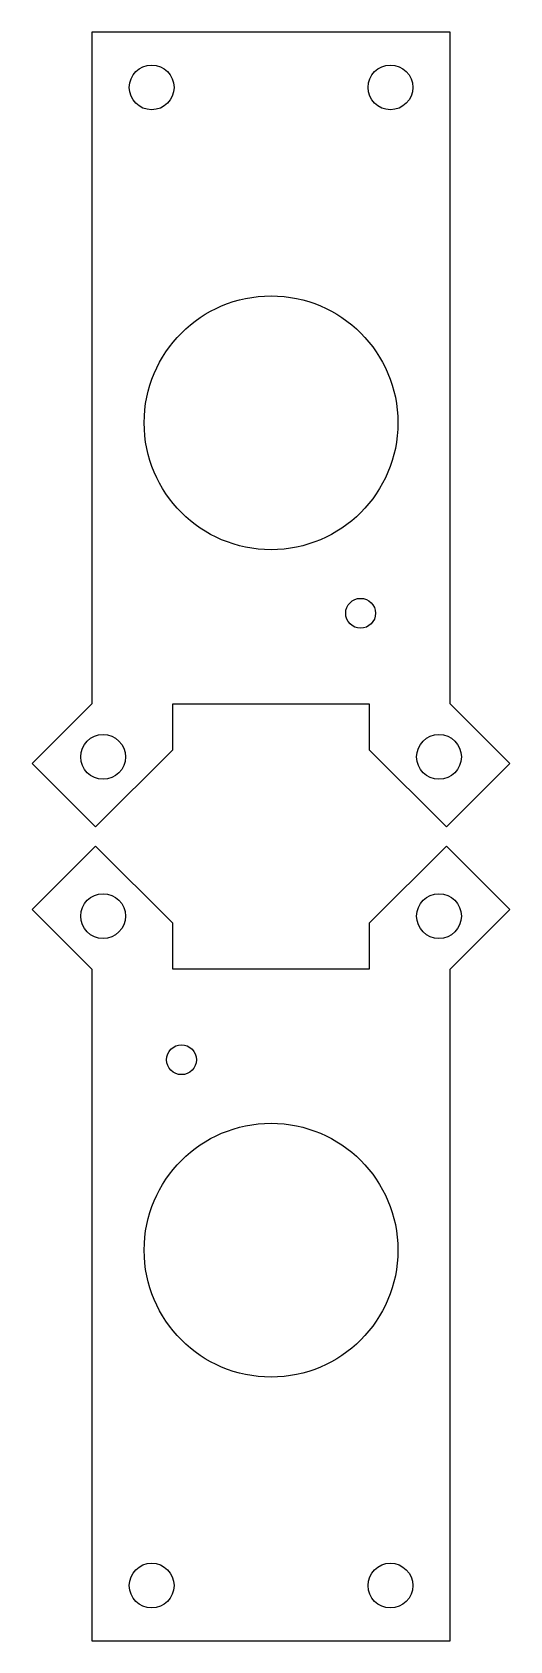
# Model space of a CAD drawing. Extents: x -298 to -266, y -93 to 15.
import ezdxf

# ---------------------------------------------------------------- set-up
doc = ezdxf.new("R2010")
doc.units = 0
doc.header["$MEASUREMENT"] = 0
doc.layers.add('ROBOT$FRAME$MOTORFRAMEPLAT', color=18, linetype='CONTINUOUS')

msp = doc.modelspace()

# ---------------------------------------------------------------- linework, layer by layer
at = {"layer": 'ROBOT$FRAME$MOTORFRAMEPLAT'}
for p, q in [((-294.01, -30.24), (-298.01, -34.24)), ((-288.59, -33.31), (-288.59, -30.24)), ((-288.59, -30.24), (-275.43, -30.24)), ((-275.43, -30.24), (-275.43, -33.31)), ((-266.01, -34.24), (-270.01, -30.24)), ((-293.77, -38.48), (-288.59, -33.31)), ((-275.43, -33.31), (-270.26, -38.48)), ((-298.01, -34.24), (-293.77, -38.48)), ((-270.26, -38.48), (-266.01, -34.24)), ((-293.77, -39.77), (-298.01, -44.01)), ((-288.59, -44.94), (-293.77, -39.77)), ((-270.26, -39.77), (-275.43, -44.94)), ((-266.01, -44.01), (-270.26, -39.77)), ((-298.01, -44.01), (-294.01, -48.01)), ((-270.01, -48.01), (-266.01, -44.01)), ((-288.59, -48.01), (-288.59, -44.94)), ((-275.43, -44.94), (-275.43, -48.01)), ((-275.43, -48.01), (-288.59, -48.01))]:
    msp.add_line(p, q, dxfattribs=at)
for points in [[(-270.01, -30.24), (-270.01, 14.76), (-294.01, 14.76), (-294.01, -30.24)], [(-294.01, -48.01), (-294.01, -93.01), (-270.01, -93.01), (-270.01, -48.01)]]:
    msp.add_lwpolyline(points, dxfattribs=at)
for centre, radius in [((-290.01, 11.06), 1.5), ((-274.01, 11.06), 1.5), ((-282.01, -11.41), 8.5), ((-276.01, -24.17), 1), ((-293.26, -33.79), 1.5), ((-270.76, -33.79), 1.5), ((-293.26, -44.46), 1.5), ((-270.76, -44.46), 1.5), ((-288.01, -54.08), 1), ((-282.01, -66.84), 8.5), ((-290.01, -89.31), 1.5), ((-274.01, -89.31), 1.5)]:
    msp.add_circle(centre, radius, dxfattribs=at)

doc.saveas('drawing.dxf')
